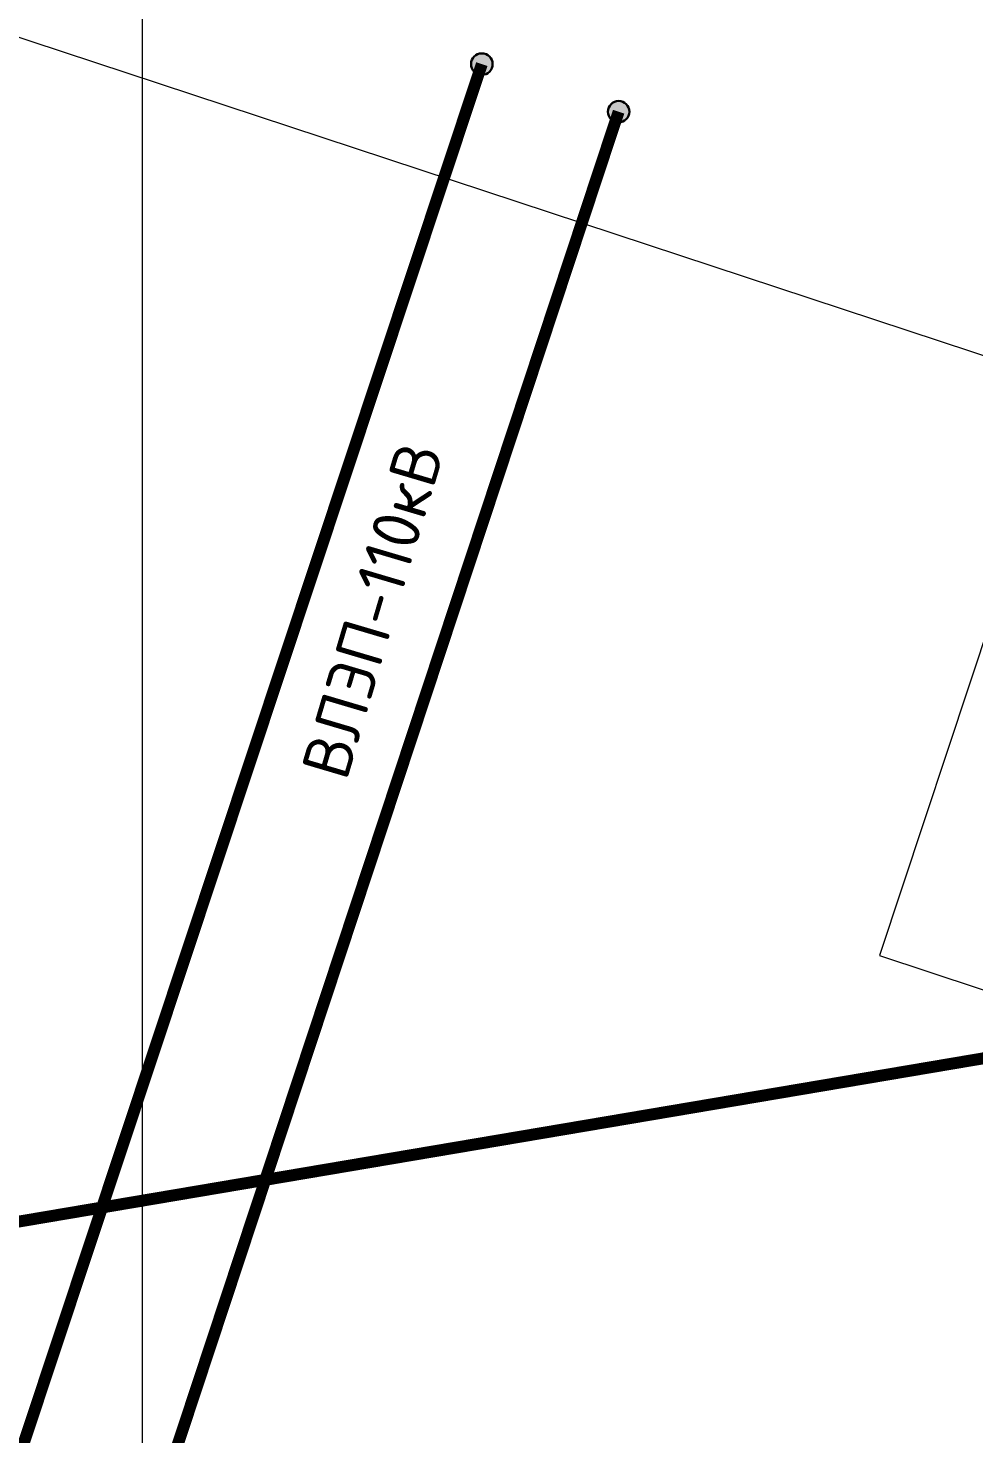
# Model space of a CAD drawing. Header units: millimetres. Extents: x 519 to 9564855, y -810 to 5021775.
# Drawn here: x 9541983.7 to 9542142.7, y 4996101.7 to 4996338.1 of the extents above; entities that cross this region are included whole.
import ezdxf

# ---------------------------------------------------------------- set-up
doc = ezdxf.new("R2010")
doc.units = ezdxf.units.MM
doc.header["$LTSCALE"] = 2
doc.header["$MEASUREMENT"] = 0
doc.linetypes.add('92051501$0$DASHED', pattern=[0.75, 0.5, -0.25])
doc.linetypes.add('DASHED2', pattern=[9.525, 6.35, -3.175])
for name, color, linetype in [('GRID_PULKOVO', 7, 'Continuous'), ('OilColl&Flowlines', 3, 'Continuous'), ('Stage 10 wells', 7, 'Continuous'), ('МГ-земельный участок', 7, 'Continuous')]:
    doc.layers.add(name, color=color, linetype=linetype)
for name, color, linetype, lineweight in [('Электро', 1, 'Continuous', 30), ('Электроснаб', 1, 'Continuous', 18), ('Электроснабжене', 1, 'Continuous', 18)]:
    doc.layers.add(name, color=color, linetype=linetype, lineweight=lineweight)
doc.styles.get("Standard").update_dxf_attribs({"font": 'isocpeur.ttf', "width": 0.5})

msp = doc.modelspace()

# ---------------------------------------------------------------- hatches: boundary and pattern name
at = {"layer": 'Электро'}
h = msp.add_hatch(color=256, dxfattribs=at)
edge = h.paths.add_edge_path()
edge.add_arc((9542060, 4996332), 1.80448, 0, 360)
h = msp.add_hatch(color=256, dxfattribs=at)
edge = h.paths.add_edge_path()
edge.add_arc((9542083, 4996324), 1.80448, 0, 360)
at = {"layer": 'Электроснаб', "linetype": '92051501$0$DASHED', "lineweight": 0}
h = msp.add_hatch(color=1, dxfattribs=at)
edge = h.paths.add_edge_path()
edge.add_arc((9542060, 4996332), 1.80448, 0, 360)
h = msp.add_hatch(color=1, dxfattribs=at)
edge = h.paths.add_edge_path()
edge.add_arc((9542083, 4996324), 1.80448, 0, 360)
at = {"layer": 'Электроснабжене', "linetype": '92051501$0$DASHED', "lineweight": 0}
h = msp.add_hatch(color=1, dxfattribs=at)
edge = h.paths.add_edge_path()
edge.add_arc((9542060, 4996332), 1.80448, 0, 360)
h = msp.add_hatch(color=1, dxfattribs=at)
edge = h.paths.add_edge_path()
edge.add_arc((9542083, 4996324), 1.80448, 0, 360)

# ---------------------------------------------------------------- linework, layer by layer
at = {"layer": 'GRID_PULKOVO', "lineweight": 0}
msp.add_line((9542002.89283, 5010000), (9542002.89283, 4991998.07591), dxfattribs=at)
at = {"layer": 'OilColl&Flowlines', "linetype": 'ByBlock', "lineweight": 0}
msp.add_line((9541280.49853, 4996567.94504, 0), (9542195.45936, 4996266.1416), dxfattribs=at)
at = {"layer": 'Stage 10 wells', "color": 0, "linetype": 'ByBlock', "lineweight": 0}
msp.add_lwpolyline([(9542126.88202, 4996182.07759), (9542202.86255, 4996156.93701), (9542221.71798, 4996213.92241), (9542145.73745, 4996239.06299)], close=True, dxfattribs=at)
at = {"layer": 'МГ-земельный участок', "color": 0, "linetype": 'DASHED2', "lineweight": 25, "ltscale": 5, "const_width": 2}
msp.add_lwpolyline([(9522167.80801, 4999999.48247), (9521654, 5002362), (9522840, 5002532), (9525642, 5002155), (9528521, 5002235), (9531281, 5003464), (9533105, 5001043), (9546614, 4998215), (9544978, 4995525), (9543652, 4996420), (9539605, 4995735), (9529554.6705, 4998798.09585), (9529554.71722, 4998845.23995), (9529525.402, 4998845.269), (9529525.36994, 4998882.97318), (9529309.91997, 4998882.84552), (9526935, 5000017), (9526935, 4999132), (9522906, 5001105), (9522683.367, 5000265.06642), (9522496, 5000315)], close=True, dxfattribs=at)
at = {"layer": 'Электро'}
for centre in [(9542060, 4996332), (9542083, 4996324)]:
    msp.add_circle(centre, 1.80448, dxfattribs=at)
at = {"layer": 'Электроснаб', "color": 1, "linetype": '92051501$0$DASHED', "lineweight": 0}
for centre in [(9542060, 4996332), (9542083, 4996324)]:
    msp.add_circle(centre, 1.80448, dxfattribs=at)
at = {"layer": 'Электроснабжене', "lineweight": 25, "const_width": 2}
for points in [[(9536363, 4995739), (9539173, 4994726), (9541520, 4994808), (9541589, 4994914), (9542060, 4996332)], [(9542083, 4996324), (9541615, 4994909), (9541539, 4994778), (9539163, 4994692), (9536475, 4995664)]]:
    msp.add_lwpolyline(points, dxfattribs=at)
at = {"layer": 'Электроснабжене', "color": 1, "linetype": '92051501$0$DASHED', "lineweight": 0}
for centre in [(9542060, 4996332), (9542083, 4996324)]:
    msp.add_circle(centre, 1.80448, dxfattribs=at)

# ---------------------------------------------------------------- texts
at = {"layer": 'Электро'}
msp.add_text('ВЛЭП-110кВ', height=8, rotation=73.4869718, dxfattribs=at).set_placement((9542037.2283, 4996211.25258, -38.8464))
at = {"layer": 'Электроснаб', "color": 1, "lineweight": 0}
msp.add_text('ВЛЭП-110кВ', height=8, rotation=73.4869718, dxfattribs=at).set_placement((9542037.2283, 4996211.25258, -38.8464))
at = {"layer": 'Электроснабжене', "color": 1, "lineweight": 0}
msp.add_text('ВЛЭП-110кВ', height=8, rotation=73.4869718, dxfattribs=at).set_placement((9542037.2283, 4996211.25258, -38.8464))

doc.saveas('drawing.dxf')
